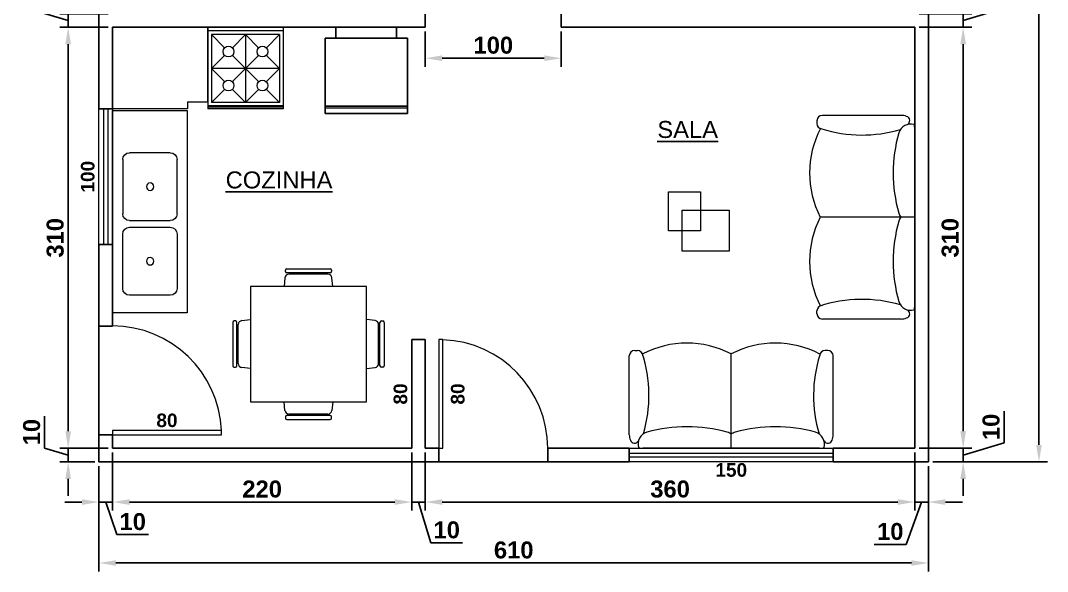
# Model space of a CAD drawing. Header units: centimetres. Extents: x 1327 to 2611, y 54 to 891.
# Drawn here: x 1327 to 2083, y 54 to 460 of the extents above; entities that cross this region are included whole.
import ezdxf

# ---------------------------------------------------------------- set-up
doc = ezdxf.new("R2010")
doc.units = ezdxf.units.CM
for name, color, linetype, lineweight in [('blocos', 40, 'Continuous', 9), ('Cotas', 7, 'Continuous', 9), ('janelas', 1, 'Continuous', 13), ('paredes', 5, 'Continuous', 25), ('portas', 25, 'Continuous', 13)]:
    doc.layers.add(name, color=color, linetype=linetype, lineweight=lineweight)
doc.layers.add('Texto', color=102, linetype='Continuous')
doc.styles.add('Annotative', font='arial.ttf')
doc.styles.get("Standard").update_dxf_attribs({"font": ''})
doc.styles.get('Standard').set_extended_font_data('Arial', bold=True)
doc.dimstyles.new('Copy of ISO-25', dxfattribs={"dimscale": 0, "dimtxt": 2, "dimasz": 2.5, "dimexe": 1.25, "dimexo": 0.625, "dimtad": 1, "dimtxsty": 'Standard', "dimcen": 2.5, "dimse1": 1, "dimse2": 1, "dimsd1": 1, "dimsd2": 1, "dimclrt": 102, "dimadec": 0, "dimazin": 0, "dimtfac": 1, "dimtmove": 0, "dimatfit": 3, "dimfxl": 1, "dimarcsym": 0})
doc.dimstyles.new('ISO-25', dxfattribs={"dimscale": 0, "dimtxt": 2.5, "dimasz": 2.5, "dimexe": 1.25, "dimexo": 0.625, "dimtad": 1, "dimtxsty": 'Standard', "dimcen": 2.5, "dimclrt": 102, "dimadec": 0, "dimazin": 0, "dimtfac": 1, "dimtmove": 1, "dimatfit": 3, "dimfxl": 1, "dimarcsym": 0})

# ---------------------------------------------------------------- blocks, each defined once
blk = doc.blocks.new('*D46')
at = {"layer": 'Cotas', "color": 0, "lineweight": -2, "transparency": 16777216}
for p, q in [((1395.13, 142.02), (1395.13, 99.32)), ((1615.13, 142.02), (1615.13, 99.32)), ((1407.63, 105.57), (1602.63, 105.57))]:
    blk.add_line(p, q, dxfattribs=at)
at = {"layer": 'Cotas', "color": 0, "transparency": 16777216}
for points in [[(1407.63, 107.66), (1407.63, 103.49), (1395.13, 105.57)], [(1602.63, 107.66), (1602.63, 103.49), (1615.13, 105.57)]]:
    blk.add_solid(points, dxfattribs=at)
at = {"layer": 'Defpoints', "color": 0, "transparency": 16777216}
for p in [(1395.13, 145.15), (1615.13, 145.15), (1615.13, 105.57)]:
    blk.add_point(p, dxfattribs=at)
at = {"layer": 'Cotas', "color": 102, "transparency": 16777216, "insert": (1505.13, 115.08), "char_height": 12.5, "attachment_point": 5}
blk.add_mtext('220', dxfattribs=at)
blk = doc.blocks.new('*D47')
at = {"layer": 'Cotas', "color": 0, "lineweight": -2, "transparency": 16777216}
for p, q in [((1625.13, 142.02), (1625.13, 99.32)), ((1985.13, 142.02), (1985.13, 99.32)), ((1637.63, 105.57), (1972.63, 105.57))]:
    blk.add_line(p, q, dxfattribs=at)
at = {"layer": 'Cotas', "color": 0, "transparency": 16777216}
for points in [[(1637.63, 107.66), (1637.63, 103.49), (1625.13, 105.57)], [(1972.63, 107.66), (1972.63, 103.49), (1985.13, 105.57)]]:
    blk.add_solid(points, dxfattribs=at)
at = {"layer": 'Defpoints', "color": 0, "transparency": 16777216}
for p in [(1625.13, 145.15), (1985.13, 145.15), (1985.13, 105.57)]:
    blk.add_point(p, dxfattribs=at)
at = {"layer": 'Cotas', "color": 102, "transparency": 16777216, "insert": (1805.13, 115.08), "char_height": 12.5, "attachment_point": 5}
blk.add_mtext('360', dxfattribs=at)
blk = doc.blocks.new('*D48')
at = {"layer": 'Cotas', "color": 0, "lineweight": -2, "transparency": 16777216}
for p, q in [((1385.13, 132.02), (1385.13, 54.44)), ((1995.13, 132.02), (1995.13, 54.44)), ((1397.63, 60.69), (1982.63, 60.69))]:
    blk.add_line(p, q, dxfattribs=at)
at = {"layer": 'Cotas', "color": 0, "transparency": 16777216}
for points in [[(1397.63, 62.77), (1397.63, 58.61), (1385.13, 60.69)], [(1982.63, 62.77), (1982.63, 58.61), (1995.13, 60.69)]]:
    blk.add_solid(points, dxfattribs=at)
at = {"layer": 'Defpoints', "color": 0, "transparency": 16777216}
for p in [(1385.13, 135.15), (1995.13, 135.15), (1995.13, 60.69)]:
    blk.add_point(p, dxfattribs=at)
at = {"layer": 'Cotas', "color": 102, "transparency": 16777216, "insert": (1690.13, 70.2), "char_height": 12.5, "attachment_point": 5}
blk.add_mtext('610', dxfattribs=at)
blk = doc.blocks.new('*D26')
at = {"layer": 'Cotas', "color": 0, "lineweight": -2, "transparency": 16777216}
for p, q in [((2020.69, 157.65), (2020.69, 170.15)), ((2050.78, 149.17), (2050.78, 172.6)), ((1988.26, 145.15), (2026.94, 145.15)), ((2020.69, 140.15), (2050.78, 149.17)), ((2020.69, 135.15), (2020.69, 145.15)), ((2020.69, 135.15), (2020.69, 145.15)), ((1998.26, 135.15), (2026.94, 135.15)), ((2020.69, 122.65), (2020.69, 110.15))]:
    blk.add_line(p, q, dxfattribs=at)
at = {"layer": 'Cotas', "color": 0, "transparency": 16777216}
for points in [[(2018.61, 157.65), (2022.77, 157.65), (2020.69, 145.15)], [(2018.61, 122.65), (2022.77, 122.65), (2020.69, 135.15)]]:
    blk.add_solid(points, dxfattribs=at)
at = {"layer": 'Defpoints', "color": 0, "transparency": 16777216}
for p in [(1985.13, 145.15), (2020.69, 145.15), (1995.13, 135.15)]:
    blk.add_point(p, dxfattribs=at)
at = {"layer": 'Cotas', "color": 102, "transparency": 16777216, "insert": (2041.27, 160.89), "char_height": 12.5, "attachment_point": 5, "rotation": 90}
blk.add_mtext('10', dxfattribs=at)
blk = doc.blocks.new('*D27')
at = {"layer": 'Cotas', "color": 0, "lineweight": -2, "transparency": 16777216}
for p, q in [((1985.13, 142.02), (1985.13, 99.32)), ((1995.13, 132.02), (1995.13, 99.32)), ((1972.63, 105.57), (1960.13, 105.57)), ((1990.13, 105.57), (1978.77, 74.31)), ((1985.13, 105.57), (1995.13, 105.57)), ((1985.13, 105.57), (1995.13, 105.57)), ((2007.63, 105.57), (2020.13, 105.57)), ((1978.77, 74.31), (1955.34, 74.31))]:
    blk.add_line(p, q, dxfattribs=at)
at = {"layer": 'Cotas', "color": 0, "transparency": 16777216}
for points in [[(1972.63, 107.66), (1972.63, 103.49), (1985.13, 105.57)], [(2007.63, 107.66), (2007.63, 103.49), (1995.13, 105.57)]]:
    blk.add_solid(points, dxfattribs=at)
at = {"layer": 'Defpoints', "color": 0, "transparency": 16777216}
for p in [(1985.13, 145.15), (1995.13, 135.15), (1995.13, 105.57)]:
    blk.add_point(p, dxfattribs=at)
at = {"layer": 'Cotas', "color": 102, "transparency": 16777216, "insert": (1967.06, 83.82), "char_height": 12.5, "attachment_point": 5}
blk.add_mtext('10', dxfattribs=at)
blk = doc.blocks.new('*D28')
at = {"layer": 'Cotas', "color": 0, "lineweight": -2, "transparency": 16777216}
for p, q in [((1615.13, 142.02), (1615.13, 99.32)), ((1625.13, 142.02), (1625.13, 99.32)), ((1602.63, 105.57), (1590.13, 105.57)), ((1615.13, 105.57), (1625.13, 105.57)), ((1615.13, 105.57), (1625.13, 105.57)), ((1620.13, 105.57), (1629.16, 75.49)), ((1637.63, 105.57), (1650.13, 105.57)), ((1629.16, 75.49), (1652.59, 75.49))]:
    blk.add_line(p, q, dxfattribs=at)
at = {"layer": 'Cotas', "color": 0, "transparency": 16777216}
for points in [[(1602.63, 107.66), (1602.63, 103.49), (1615.13, 105.57)], [(1637.63, 107.66), (1637.63, 103.49), (1625.13, 105.57)]]:
    blk.add_solid(points, dxfattribs=at)
at = {"layer": 'Defpoints', "color": 0, "transparency": 16777216}
for p in [(1615.13, 145.15), (1625.13, 145.15), (1625.13, 105.57)]:
    blk.add_point(p, dxfattribs=at)
at = {"layer": 'Cotas', "color": 102, "transparency": 16777216, "insert": (1640.87, 85), "char_height": 12.5, "attachment_point": 5}
blk.add_mtext('10', dxfattribs=at)
blk = doc.blocks.new('*D29')
at = {"layer": 'Cotas', "color": 0, "lineweight": -2, "transparency": 16777216}
for p, q in [((1395.13, 142.02), (1395.13, 99.32)), ((1385.13, 132.02), (1385.13, 99.32)), ((1372.63, 105.57), (1360.13, 105.57)), ((1395.13, 105.57), (1385.13, 105.57)), ((1395.13, 105.57), (1385.13, 105.57)), ((1390.13, 105.57), (1398.23, 81.59)), ((1407.63, 105.57), (1420.13, 105.57)), ((1398.23, 81.59), (1421.66, 81.59))]:
    blk.add_line(p, q, dxfattribs=at)
at = {"layer": 'Cotas', "color": 0, "transparency": 16777216}
for points in [[(1372.63, 107.66), (1372.63, 103.49), (1385.13, 105.57)], [(1407.63, 107.66), (1407.63, 103.49), (1395.13, 105.57)]]:
    blk.add_solid(points, dxfattribs=at)
at = {"layer": 'Defpoints', "color": 0, "transparency": 16777216}
for p in [(1395.13, 145.15), (1385.13, 135.15), (1385.13, 105.57)]:
    blk.add_point(p, dxfattribs=at)
at = {"layer": 'Cotas', "color": 102, "transparency": 16777216, "insert": (1409.94, 91.1), "char_height": 12.5, "attachment_point": 5}
blk.add_mtext('10', dxfattribs=at)
blk = doc.blocks.new('*D30')
at = {"layer": 'Cotas', "color": 0, "lineweight": -2, "transparency": 16777216}
for p, q in [((1988.26, 455.15), (2026.94, 455.15)), ((2020.69, 442.65), (2020.69, 157.65)), ((1988.26, 145.15), (2026.94, 145.15))]:
    blk.add_line(p, q, dxfattribs=at)
at = {"layer": 'Cotas', "color": 0, "transparency": 16777216}
for points in [[(2018.61, 442.65), (2022.77, 442.65), (2020.69, 455.15)], [(2018.61, 157.65), (2022.77, 157.65), (2020.69, 145.15)]]:
    blk.add_solid(points, dxfattribs=at)
at = {"layer": 'Defpoints', "color": 0, "transparency": 16777216}
for p in [(1985.13, 455.15), (1985.13, 145.15), (2020.69, 145.15)]:
    blk.add_point(p, dxfattribs=at)
at = {"layer": 'Cotas', "color": 102, "transparency": 16777216, "insert": (2011.18, 300.15), "char_height": 12.5, "attachment_point": 5, "rotation": 90}
blk.add_mtext('310', dxfattribs=at)
blk = doc.blocks.new('*D31')
at = {"layer": 'Cotas', "color": 0, "lineweight": -2, "transparency": 16777216}
for p, q in [((2050.78, 469.17), (2050.78, 492.6)), ((2020.69, 477.65), (2020.69, 490.15)), ((2020.69, 460.15), (2050.78, 469.17)), ((1988.26, 465.15), (2026.94, 465.15)), ((2020.69, 465.15), (2020.69, 455.15)), ((2020.69, 465.15), (2020.69, 455.15)), ((1988.26, 455.15), (2026.94, 455.15)), ((2020.69, 442.65), (2020.69, 430.15))]:
    blk.add_line(p, q, dxfattribs=at)
at = {"layer": 'Cotas', "color": 0, "transparency": 16777216}
for points in [[(2018.61, 477.65), (2022.77, 477.65), (2020.69, 465.15)], [(2018.61, 442.65), (2022.77, 442.65), (2020.69, 455.15)]]:
    blk.add_solid(points, dxfattribs=at)
at = {"layer": 'Defpoints', "color": 0, "transparency": 16777216}
for p in [(1985.13, 465.15), (1985.13, 455.15), (2020.69, 455.15)]:
    blk.add_point(p, dxfattribs=at)
at = {"layer": 'Cotas', "color": 102, "transparency": 16777216, "insert": (2041.27, 480.89), "char_height": 12.5, "attachment_point": 5, "rotation": 90}
blk.add_mtext('10', dxfattribs=at)
blk = doc.blocks.new('*D43')
at = {"layer": 'Cotas', "color": 0, "lineweight": -2, "transparency": 16777216}
for p, q in [((1345.16, 465.34), (1345.16, 488.78)), ((1362.48, 477.65), (1362.48, 490.15)), ((1362.48, 460.15), (1345.16, 465.34)), ((1392.01, 465.15), (1356.23, 465.15)), ((1362.48, 465.15), (1362.48, 455.15)), ((1362.48, 465.15), (1362.48, 455.15)), ((1392.01, 455.15), (1356.23, 455.15)), ((1362.48, 442.65), (1362.48, 430.15))]:
    blk.add_line(p, q, dxfattribs=at)
at = {"layer": 'Cotas', "color": 0, "transparency": 16777216}
for points in [[(1360.39, 477.65), (1364.56, 477.65), (1362.48, 465.15)], [(1360.39, 442.65), (1364.56, 442.65), (1362.48, 455.15)]]:
    blk.add_solid(points, dxfattribs=at)
at = {"layer": 'Defpoints', "color": 0, "transparency": 16777216}
for p in [(1395.13, 465.15), (1362.48, 455.15), (1395.13, 455.15)]:
    blk.add_point(p, dxfattribs=at)
at = {"layer": 'Cotas', "color": 102, "transparency": 16777216, "insert": (1335.65, 477.06), "char_height": 12.5, "attachment_point": 5, "rotation": 90}
blk.add_mtext('10', dxfattribs=at)
blk = doc.blocks.new('*D44')
at = {"layer": 'Cotas', "color": 0, "lineweight": -2, "transparency": 16777216}
for p, q in [((1392.01, 455.15), (1356.23, 455.15)), ((1362.48, 442.65), (1362.48, 157.65)), ((1392.01, 145.15), (1356.23, 145.15))]:
    blk.add_line(p, q, dxfattribs=at)
at = {"layer": 'Cotas', "color": 0, "transparency": 16777216}
for points in [[(1360.39, 442.65), (1364.56, 442.65), (1362.48, 455.15)], [(1360.39, 157.65), (1364.56, 157.65), (1362.48, 145.15)]]:
    blk.add_solid(points, dxfattribs=at)
at = {"layer": 'Defpoints', "color": 0, "transparency": 16777216}
for p in [(1395.13, 455.15), (1362.48, 145.15), (1395.13, 145.15)]:
    blk.add_point(p, dxfattribs=at)
at = {"layer": 'Cotas', "color": 102, "transparency": 16777216, "insert": (1352.97, 300.15), "char_height": 12.5, "attachment_point": 5, "rotation": 90}
blk.add_mtext('310', dxfattribs=at)
blk = doc.blocks.new('*D45')
at = {"layer": 'Cotas', "color": 0, "lineweight": -2, "transparency": 16777216}
for p, q in [((1345.16, 145.34), (1345.16, 168.78)), ((1362.48, 157.65), (1362.48, 170.15)), ((1362.48, 140.15), (1345.16, 145.34)), ((1392.01, 145.15), (1356.23, 145.15)), ((1362.48, 145.15), (1362.48, 135.15)), ((1362.48, 145.15), (1362.48, 135.15)), ((1382.01, 135.15), (1356.23, 135.15)), ((1362.48, 122.65), (1362.48, 110.15))]:
    blk.add_line(p, q, dxfattribs=at)
at = {"layer": 'Cotas', "color": 0, "transparency": 16777216}
for points in [[(1360.39, 157.65), (1364.56, 157.65), (1362.48, 145.15)], [(1360.39, 122.65), (1364.56, 122.65), (1362.48, 135.15)]]:
    blk.add_solid(points, dxfattribs=at)
at = {"layer": 'Defpoints', "color": 0, "transparency": 16777216}
for p in [(1395.13, 145.15), (1362.48, 135.15), (1385.13, 135.15)]:
    blk.add_point(p, dxfattribs=at)
at = {"layer": 'Cotas', "color": 102, "transparency": 16777216, "insert": (1335.65, 157.06), "char_height": 12.5, "attachment_point": 5, "rotation": 90}
blk.add_mtext('10', dxfattribs=at)
blk = doc.blocks.new('*D13')
at = {"layer": 'Cotas', "color": 0, "lineweight": -2, "transparency": 16777216}
for p, q in [((1998.26, 835.15), (2082.68, 835.15)), ((2076.43, 147.65), (2076.43, 822.65)), ((1998.26, 135.15), (2082.68, 135.15))]:
    blk.add_line(p, q, dxfattribs=at)
at = {"layer": 'Cotas', "color": 0, "transparency": 16777216}
for points in [[(2074.34, 822.65), (2078.51, 822.65), (2076.43, 835.15)], [(2074.34, 147.65), (2078.51, 147.65), (2076.43, 135.15)]]:
    blk.add_solid(points, dxfattribs=at)
at = {"layer": 'Defpoints', "color": 0, "transparency": 16777216}
for p in [(1995.13, 835.15), (2076.43, 835.15), (1995.13, 135.15)]:
    blk.add_point(p, dxfattribs=at)
at = {"layer": 'Cotas', "color": 102, "transparency": 16777216, "insert": (2066.92, 485.15), "char_height": 12.5, "attachment_point": 5, "rotation": 90}
blk.add_mtext('700', dxfattribs=at)
blk = doc.blocks.new('*D16')
at = {"layer": 'Defpoints', "color": 0, "transparency": 16777216}
for p in [(1775.13, 135.15), (1925.13, 135.15), (1925.13, 120.91)]:
    blk.add_point(p, dxfattribs=at)
at = {"layer": 'Cotas', "color": 102, "transparency": 16777216, "insert": (1850.13, 129.14), "char_height": 10, "attachment_point": 5}
blk.add_mtext('150', dxfattribs=at)
blk = doc.blocks.new('*D17')
at = {"layer": 'Defpoints', "color": 0, "transparency": 16777216}
for p in [(1638.13, 225.15), (1657.25, 225.15), (1638.13, 145.15)]:
    blk.add_point(p, dxfattribs=at)
at = {"layer": 'Cotas', "color": 102, "transparency": 16777216, "insert": (1649.02, 185.15), "char_height": 10, "attachment_point": 5, "rotation": 90}
blk.add_mtext('80', dxfattribs=at)
blk = doc.blocks.new('*D18')
at = {"layer": 'Defpoints', "color": 0, "transparency": 16777216}
for p in [(1395.13, 158.15), (1475.13, 158.15), (1475.13, 157.43)]:
    blk.add_point(p, dxfattribs=at)
at = {"layer": 'Cotas', "color": 102, "transparency": 16777216, "insert": (1435.13, 165.67), "char_height": 10, "attachment_point": 5}
blk.add_mtext('80', dxfattribs=at)
blk = doc.blocks.new('*D19')
at = {"layer": 'Defpoints', "color": 0, "transparency": 16777216}
for p in [(1385.13, 395.15), (1385.13, 395.15), (1385.13, 295.15)]:
    blk.add_point(p, dxfattribs=at)
at = {"layer": 'Cotas', "color": 102, "transparency": 16777216, "insert": (1376.9, 345.15), "char_height": 10, "attachment_point": 5, "rotation": 90}
blk.add_mtext('100', dxfattribs=at)
blk = doc.blocks.new('sofá1')
at = {"layer": 'blocos'}
for p, q in [((-75, 10), (-75, 68)), ((-71, 72), (-69, 72)), ((0, 0), (0, 69.51)), ((71, 72), (69, 72)), ((75, 10), (75, 68)), ((0, 0), (-65, 0)), ((65, 0), (0, 0))]:
    blk.add_line(p, q, dxfattribs=at)
for centre, radius, start, end in [((-32.58, 6.72), 70.72, 62.61664, 117.38336), ((32.47, 6.72), 70.72, 62.39185, 117.38336), ((-71, 68), 4, 90, 180), ((-69, 68), 4, 0, 90), ((-160.37, 38.81), 99.85, 343.59388, 18.1629), ((160.37, 38.81), 99.85, 162.72752, 196.40612), ((69, 68), 4, 90, 173.46675), ((71, 68), 4, 0, 90), ((-32.5, -93.48), 109.4, 74.31816, 105.68184), ((32.5, -93.48), 109.4, 74.31816, 105.68184), ((-65, 10), 10, 180, 202.88607), ((-59.28, 2.96), 9.31, 107.4613, 194.9731), ((-5.72, 2.96), 9.31, 52.06969, 72.5387), ((5.72, 2.96), 9.31, 107.4613, 127.93031), ((59.28, 2.96), 9.31, 345.0269, 72.5387), ((65, 10), 10, 337.11393, 0), ((-71.09, 7.03), 3.26, 196.45825, 330.78162), ((-65, 10), 10, 250.89983, 270), ((65, 10), 10, 270, 289.10017), ((71.09, 7.03), 3.26, 209.21838, 343.54175)]:
    blk.add_arc(centre, radius, start, end, dxfattribs=at)
blk = doc.blocks.new('mesacanto')
at = {"layer": 'blocos', "ltscale": 0.5}
for p, q in [((-44.6, 43.72), (-21.04, 43.72)), ((-44.6, 15.13), (-44.6, 43.72)), ((-21.04, 43.72), (-21.04, 15.13)), ((-34.5, 30.27), (0, 30.27)), ((-34.5, 0), (-34.5, 30.27)), ((0, 30.27), (0, 0)), ((-21.04, 15.13), (-44.6, 15.13)), ((0, 0), (-34.5, 0))]:
    blk.add_line(p, q, dxfattribs=at)
blk = doc.blocks.new('fogão')
at = {"layer": 'blocos'}
for p, q in [((0, 27.75), (0, -27.75)), ((0, 27.75), (60, 27.75)), ((2.5, 27.75), (2.5, -27.75)), ((5.36, 25), (15.03, 15.33)), ((5.36, 25), (55.36, 25)), ((5.36, 25), (5.36, -25)), ((20.69, 15.33), (30.36, 25)), ((30.36, 25), (40.03, 15.33)), ((30.36, 25), (30.36, -25)), ((45.69, 15.33), (55.36, 25)), ((55.36, 25), (55.36, -25)), ((57.86, 27.75), (57.86, -27.75)), ((58.86, 27.75), (58.86, -27.75)), ((60, 27.75), (60, -27.75)), ((5.36, 0), (15.03, 9.67)), ((20.69, -9.67), (40.03, 9.67)), ((20.69, 9.67), (40.03, -9.67)), ((45.69, 9.67), (55.36, 0)), ((15.03, -9.67), (5.36, 0)), ((5.36, 0), (55.36, 0)), ((55.36, 0), (45.69, -9.67)), ((5.36, -25), (15.03, -15.33)), ((30.36, -25), (20.69, -15.33)), ((40.03, -15.33), (30.36, -25)), ((45.69, -15.33), (55.36, -25)), ((0, -27.75), (60, -27.75)), ((5.36, -25), (55.36, -25))]:
    blk.add_line(p, q, dxfattribs=at)
for centre in [(17.86, 12.5), (42.86, 12.5), (17.86, -12.5), (42.86, -12.5)]:
    blk.add_circle(centre, 4, dxfattribs=at)
blk = doc.blocks.new('pia_coz')
at = {"layer": 'blocos', "ltscale": 100}
for p, q in [((-70.05, 35.67), (-70.05, 90.67)), ((-70.05, 90.67), (-0.05, 90.67)), ((-0.05, 30.67), (-0.05, 90.67)), ((-55.05, 35.67), (-70.05, 35.67)), ((-55.05, 35.67), (-55.05, 30.67)), ((-55.05, 30.67), (-0.05, 30.67))]:
    blk.add_line(p, q, dxfattribs=at)
at = {"layer": 'blocos'}
for p, q in [((-55, 29.37), (-55, -119.65)), ((0, 29.37), (-55, 29.37)), ((0, -119.65), (0, 29.37)), ((-47.5, -46.66), (-47.5, -6.66)), ((-42.5, -1.66), (-12.5, -1.66)), ((-7.5, -6.66), (-7.5, -46.66)), ((-12.5, -51.66), (-42.5, -51.66)), ((-12.5, -56.6), (-42.5, -56.6)), ((-47.5, -61.6), (-47.5, -101.6)), ((-7.5, -101.6), (-7.5, -61.6)), ((-42.5, -106.6), (-12.5, -106.6)), ((-55, -119.65), (0, -119.65))]:
    blk.add_line(p, q, dxfattribs=at)
for centre in [(-27.66, -26.66), (-27.66, -81.6)]:
    blk.add_circle(centre, 2.74, dxfattribs=at)
for centre, start, end in [((-42.5, -6.66), 90, 180), ((-12.5, -6.66), 360, 90), ((-42.5, -46.66), 180, 270), ((-12.5, -46.66), 270, 0), ((-42.5, -61.6), 90, 180), ((-12.5, -61.6), 360, 90), ((-42.5, -101.6), 180, 270), ((-12.5, -101.6), 270, 0)]:
    blk.add_arc(centre, 5, start, end, dxfattribs=at)
blk = doc.blocks.new('mesa')
at = {"layer": 'blocos'}
for p, q in [((-14.09, 56.67), (-14.09, 57.67)), ((-13.09, 58.67), (18.91, 58.67)), ((18.91, 55.67), (-13.09, 55.67)), ((17.22, 54.67), (-11.4, 54.67)), ((19.91, 57.67), (19.91, 56.67)), ((45.52, 45.67), (-39.7, 45.67)), ((-39.7, 45.67), (-39.7, -39.33)), ((-14.38, 51.99), (-15.07, 45.67)), ((20.9, 45.67), (20.2, 51.99)), ((45.52, -39.33), (45.52, 45.67)), ((-52.7, 19.17), (-52.7, -12.83)), ((-50.7, 20.17), (-51.7, 20.17)), ((-49.7, -12.83), (-49.7, 19.17)), ((-48.7, -11.14), (-48.7, 17.48)), ((-46.02, 20.46), (-39.7, 21.15)), ((51.85, 20.46), (45.52, 21.15)), ((54.52, -11.14), (54.52, 17.48)), ((55.52, -12.83), (55.52, 19.17)), ((56.52, 20.17), (57.52, 20.17)), ((58.52, 19.17), (58.52, -12.83)), ((-51.7, -13.83), (-50.7, -13.83)), ((-39.7, -14.81), (-46.02, -14.12)), ((45.52, -14.81), (51.85, -14.12)), ((57.52, -13.83), (56.52, -13.83)), ((-39.7, -39.33), (45.52, -39.33)), ((-14.38, -45.66), (-15.07, -39.33)), ((20.9, -39.33), (20.2, -45.66)), ((-14.09, -50.33), (-14.09, -51.33)), ((18.91, -49.33), (-13.09, -49.33)), ((-13.09, -52.33), (18.91, -52.33)), ((17.22, -48.33), (-11.4, -48.33)), ((19.91, -51.33), (19.91, -50.33))]:
    blk.add_line(p, q, dxfattribs=at)
for centre, radius, start, end in [((-11.4, 51.67), 3, 90, 173.77277), ((-13.09, 57.67), 1, 90, 180), ((-13.09, 56.67), 1, 180, 270), ((17.22, 51.67), 3, 6.22723, 90), ((18.91, 57.67), 1, 360, 90), ((18.91, 56.67), 1, 270, 0), ((-51.7, 19.17), 1, 90, 180), ((-50.7, 19.17), 1, 0, 90), ((-45.7, 17.48), 3, 96.22723, 180), ((51.52, 17.48), 3, 360, 83.77277), ((56.52, 19.17), 1, 90, 180), ((57.52, 19.17), 1, 0, 90), ((-51.7, -12.83), 1, 180, 270), ((-50.7, -12.83), 1, 270, 360), ((-45.7, -11.14), 3, 180, 263.77277), ((51.52, -11.14), 3, 276.22723, 0), ((56.52, -12.83), 1, 180, 270), ((57.52, -12.83), 1, 270, 0), ((-11.4, -45.33), 3, 186.22723, 270), ((-13.09, -50.33), 1, 90, 180), ((-13.09, -51.33), 1, 180, 270), ((17.22, -45.33), 3, 270, 353.77277), ((18.91, -50.33), 1, 360, 90), ((18.91, -51.33), 1, 270, 0)]:
    blk.add_arc(centre, radius, start, end, dxfattribs=at)
blk = doc.blocks.new('*D49')
at = {"layer": 'Cotas', "color": 0, "lineweight": -2, "transparency": 16777216}
for p, q in [((1625.13, 452.02), (1625.13, 426.14)), ((1725.13, 452.02), (1725.13, 426.14)), ((1637.63, 432.39), (1712.63, 432.39))]:
    blk.add_line(p, q, dxfattribs=at)
at = {"layer": 'Cotas', "color": 0, "transparency": 16777216}
for points in [[(1637.63, 434.48), (1637.63, 430.31), (1625.13, 432.39)], [(1712.63, 434.48), (1712.63, 430.31), (1725.13, 432.39)]]:
    blk.add_solid(points, dxfattribs=at)
at = {"layer": 'Defpoints', "color": 0, "transparency": 16777216}
for p in [(1625.13, 455.15), (1725.13, 455.15), (1725.13, 432.39)]:
    blk.add_point(p, dxfattribs=at)
at = {"layer": 'Cotas', "color": 102, "transparency": 16777216, "insert": (1675.13, 441.9), "char_height": 12.5, "attachment_point": 5}
blk.add_mtext('100', dxfattribs=at)
blk = doc.blocks.new('sofá2')
at = {"layer": 'blocos'}
for p, q in [((-72, 71), (-72, 69)), ((-10, 75), (-68, 75)), ((0, 65), (0, 0)), ((0, 0), (-69.51, 0)), ((0, 0), (0, -65)), ((-72, -71), (-72, -69)), ((-10, -75), (-68, -75))]:
    blk.add_line(p, q, dxfattribs=at)
for centre, radius, start, end in [((-68, 71), 4, 90, 180), ((-68, 69), 4, 180, 263.46675), ((-2.96, 59.28), 9.31, 75.0269, 162.5387), ((-10, 65), 10, 67.11393, 90), ((-7.03, 71.09), 3.26, 299.21838, 73.54175), ((-10, 65), 10, 0, 19.10017), ((-6.72, 32.47), 70.72, 152.39185, 207.38336), ((-38.81, 160.37), 99.85, 252.72752, 286.40612), ((93.48, 32.5), 109.4, 164.31816, 195.68184), ((-2.96, 5.72), 9.31, 197.4613, 217.93031), ((-2.96, -5.72), 9.31, 142.06969, 162.5387), ((-6.72, -32.58), 70.72, 152.61664, 207.38336), ((93.48, -32.5), 109.4, 164.31816, 195.68184), ((-68, -69), 4, 90, 180), ((-38.81, -160.37), 99.85, 73.59388, 108.1629), ((-2.96, -59.28), 9.31, 197.4613, 284.9731), ((-10, -65), 10, 340.89983, 0), ((-68, -71), 4, 180, 270), ((-10, -65), 10, 270, 292.88607), ((-7.03, -71.09), 3.26, 286.45825, 60.78162)]:
    blk.add_arc(centre, radius, start, end, dxfattribs=at)
blk = doc.blocks.new('geladeira')
at = {"layer": 'blocos'}
for p, q in [((8, 30.3), (63.45, 30.3)), ((8, -30.3), (8, 30.3)), ((8, 22.3), (8, 30.3)), ((57.95, 30.3), (57.95, -30.3)), ((59.45, 30.3), (59.45, -30.3)), ((63.45, 30.3), (63.45, -30.3)), ((63.45, 30.3), (63.45, -30.3)), ((8, 22.3), (0, 22.3)), ((0, 22.3), (0, -22.3)), ((0, -22.3), (0, 22.3)), ((0, 22.3), (8, 22.3)), ((0, -22.3), (8, -22.3)), ((8, -22.3), (0, -22.3)), ((8, -30.3), (8, -22.3)), ((63.45, -30.3), (8, -30.3)), ((63.45, -30.3), (8, -30.3))]:
    blk.add_line(p, q, dxfattribs=at)
for points in [[(63.45, -30.3), (63.45, 30.3), (8, 30.3), (8, -30.3)], [(8, 30.3, 61.8), (8, -30.3, 61.8), (57.95, -30.3, 61.8), (57.95, 30.3, 61.8)], [(8, 22.3, 48), (0, 22.3, 48), (0, -22.3, 48), (8, -22.3, 48)]]:
    blk.add_3dface(points, dxfattribs=at)
blk = doc.blocks.new('*D52')
at = {"layer": 'Defpoints', "color": 0, "transparency": 16777216}
for p in [(1615.13, 225.15), (1615.13, 225.15), (1615.13, 145.15)]:
    blk.add_point(p, dxfattribs=at)
at = {"layer": 'Cotas', "color": 102, "transparency": 16777216, "insert": (1606.9, 185.15), "char_height": 10, "attachment_point": 5, "rotation": 90}
blk.add_mtext('80', dxfattribs=at)

msp = doc.modelspace()

# ---------------------------------------------------------------- linework, layer by layer
at = {"layer": 'janelas'}
for p, q in [((1385.133, 295.148), (1385.133, 395.148)), ((1388.633, 295.148), (1388.633, 395.148)), ((1391.633, 395.148), (1391.633, 295.148)), ((1395.133, 395.148), (1395.133, 295.148)), ((1775.133, 145.148), (1925.133, 145.148)), ((1775.133, 141.648), (1925.133, 141.648)), ((1925.133, 138.648), (1775.133, 138.648)), ((1925.133, 135.148), (1775.133, 135.148))]:
    msp.add_line(p, q, dxfattribs=at)
at = {"layer": 'paredes'}
for p, q in [((1995.133, 135.148), (1995.133, 835.148)), ((1625.133, 495.148), (1625.133, 455.148)), ((1385.133, 490.148), (1385.133, 395.148)), ((1725.133, 455.148), (1725.133, 475.148)), ((1395.133, 455.148), (1625.133, 455.148)), ((1395.133, 455.148), (1395.133, 395.148)), ((1725.133, 455.148), (1985.133, 455.148)), ((1985.133, 145.148), (1985.133, 455.148)), ((1395.133, 395.148), (1385.133, 395.148)), ((1385.133, 295.148), (1385.133, 135.148)), ((1395.133, 295.148), (1385.133, 295.148)), ((1395.133, 295.148), (1395.133, 235.148)), ((1395.133, 235.148), (1385.133, 235.148)), ((1395.133, 155.148), (1385.133, 155.148)), ((1395.133, 155.148), (1395.133, 145.148)), ((1395.133, 145.148), (1615.133, 145.148)), ((1625.133, 145.148), (1635.133, 145.148)), ((1635.133, 145.148), (1635.133, 135.148)), ((1715.133, 145.148), (1775.133, 145.148)), ((1715.133, 135.148), (1715.133, 145.148)), ((1775.133, 145.148), (1775.133, 135.148)), ((1925.133, 145.148), (1985.133, 145.148)), ((1925.133, 145.148), (1925.133, 135.148)), ((1385.133, 135.148), (1775.133, 135.148)), ((1925.133, 135.148), (1995.133, 135.148))]:
    msp.add_line(p, q, dxfattribs=at)
at = {"layer": 'paredes', "transparency": 16777216}
for p, q in [((1615.133, 145.148), (1615.133, 225.148)), ((1615.133, 225.148), (1625.133, 225.148)), ((1625.133, 225.148), (1625.133, 145.148))]:
    msp.add_line(p, q, dxfattribs=at)
at = {"layer": 'portas'}
for points in [[(1635.133, 145.148), (1638.133, 145.148), (1638.133, 225.148), (1635.133, 225.148)], [(1395.133, 155.148), (1475.133, 155.148), (1475.133, 158.148), (1395.133, 158.148)]]:
    msp.add_lwpolyline(points, close=True, dxfattribs=at)
for centre, radius, start, end in [((1395.133, 155.148), 80.056, 2.147585, 90), ((1635.133, 145.148), 80, 0, 87.852415)]:
    msp.add_arc(centre, radius, start, end, dxfattribs=at)

# ---------------------------------------------------------------- block references
at = {"layer": 'blocos', "xscale": -1}
msp.add_blockref('pia_coz', (1395.078, 364.478), dxfattribs=at)
at = {"layer": 'blocos'}
for name, p, rotation in [('fogão', (1492.883, 455.148), 270), ('geladeira', (1581.675, 455.148), 270), ('sofá1', (1985.133, 315.322), 90), ('sofá2', (1850.133, 145.148), 270)]:
    msp.add_blockref(name, p, dxfattribs=dict(at, rotation=rotation))
for name, p in [('mesacanto', (1848.629, 290.254)), ('mesa', (1536.28, 218.723))]:
    msp.add_blockref(name, p, dxfattribs=at)

# ---------------------------------------------------------------- texts
at = {"layer": 'Texto', "char_height": 15, "attachment_point": 1, "style": 'Annotative'}
for s, insert in [('\\pi61.51139;{\\H0.83333x;\\LSALA}', (1734.249, 386.164)), ('\\pi44.59041;{\\H0.83333x;\\LCOZINHA}', (1433.696, 349.005))]:
    msp.add_mtext_dynamic_manual_height_columns(s, width=166.91755, gutter_width=62.5, heights=[0], dxfattribs=dict(at, insert=insert))

# ---------------------------------------------------------------- dimensions: what is measured, and where the dimension line sits
at = {"layer": 'Cotas'}
for base, p1, p2, picture, middle in [((2076.425, 835.148), (1995.133, 135.148), (1995.133, 835.148), '*D13', (2066.918, 485.148)), ((2020.691, 455.148), (1985.133, 465.148), (1985.133, 455.148), '*D31', (2041.268, 472.298)), ((1362.477, 455.148), (1395.133, 465.148), (1395.133, 455.148), '*D43', (1335.65, 468.469)), ((1362.477, 145.148), (1395.133, 455.148), (1395.133, 145.148), '*D44', (1352.97, 300.148)), ((2020.691, 145.148), (1985.133, 455.148), (1985.133, 145.148), '*D30', (2011.184, 300.148)), ((1362.477, 135.148), (1395.133, 145.148), (1385.133, 135.148), '*D45', (1335.65, 148.469)), ((2020.691, 145.148), (1995.133, 135.148), (1985.133, 145.148), '*D26', (2041.268, 152.298))]:
    dim = msp.add_linear_dim(base=base, p1=p1, p2=p2, angle=90, dimstyle='ISO-25', override={"dimscale": 5}, dxfattribs=at)
    dim.commit()
    dim.dimension.update_dxf_attribs({"geometry": picture, "text_midpoint": middle})
for base, p1, p2, picture, middle in [((1725.133, 432.392), (1625.133, 455.148), (1725.133, 455.148), '*D49', (1675.133, 441.899)), ((1615.133, 105.574), (1395.133, 145.148), (1615.133, 145.148), '*D46', (1505.133, 115.081)), ((1625.133, 105.574), (1615.133, 145.148), (1625.133, 145.148), '*D28', (1632.283, 84.997)), ((1985.133, 105.574), (1625.133, 145.148), (1985.133, 145.148), '*D47', (1805.133, 115.081)), ((1995.133, 60.69), (1385.133, 135.148), (1995.133, 135.148), '*D48', (1690.133, 70.197))]:
    dim = msp.add_linear_dim(base=base, p1=p1, p2=p2, dimstyle='ISO-25', override={"dimscale": 5}, dxfattribs=at)
    dim.commit()
    dim.dimension.update_dxf_attribs({"geometry": picture, "text_midpoint": middle})
for base, p1, p2, picture, middle in [((1385.133, 395.148), (1385.133, 295.148), (1385.133, 395.148), '*D19', (1385.133, 345.148)), ((1657.249, 225.148), (1638.133, 145.148), (1638.133, 225.148), '*D17', (1657.249, 185.148))]:
    dim = msp.add_linear_dim(base=base, p1=p1, p2=p2, angle=90, dimstyle='Copy of ISO-25', override={"dimscale": 5}, dxfattribs=at)
    dim.commit()
    dim.dimension.update_dxf_attribs({"geometry": picture, "text_midpoint": middle, "dimtype": 160})
at = {"layer": 'Cotas', "transparency": 16777216}
dim = msp.add_linear_dim(base=(1615.133, 225.148), p1=(1615.133, 145.148), p2=(1615.133, 225.148), angle=90, dimstyle='Copy of ISO-25', override={"dimscale": 5}, dxfattribs=at)
dim.commit()
dim.dimension.update_dxf_attribs({"geometry": '*D52', "text_midpoint": (1606.899, 185.148)})
at = {"layer": 'Cotas'}
for base, p1, p2, dimstyle, picture, middle in [((1475.133, 157.433), (1395.133, 158.148), (1475.133, 158.148), 'Copy of ISO-25', '*D18', (1435.133, 157.433)), ((1385.133, 105.574), (1395.133, 145.148), (1385.133, 135.148), 'ISO-25', '*D29', (1401.352, 81.59)), ((1995.133, 105.574), (1985.133, 145.148), (1995.133, 135.148), 'ISO-25', '*D27', (1975.649, 74.312)), ((1925.133, 120.906), (1775.133, 135.148), (1925.133, 135.148), 'Copy of ISO-25', '*D16', (1850.133, 120.906))]:
    dim = msp.add_linear_dim(base=base, p1=p1, p2=p2, dimstyle=dimstyle, override={"dimscale": 5}, dxfattribs=at)
    dim.commit()
    dim.dimension.update_dxf_attribs({"geometry": picture, "text_midpoint": middle, "dimtype": 160})

doc.saveas('drawing.dxf')
